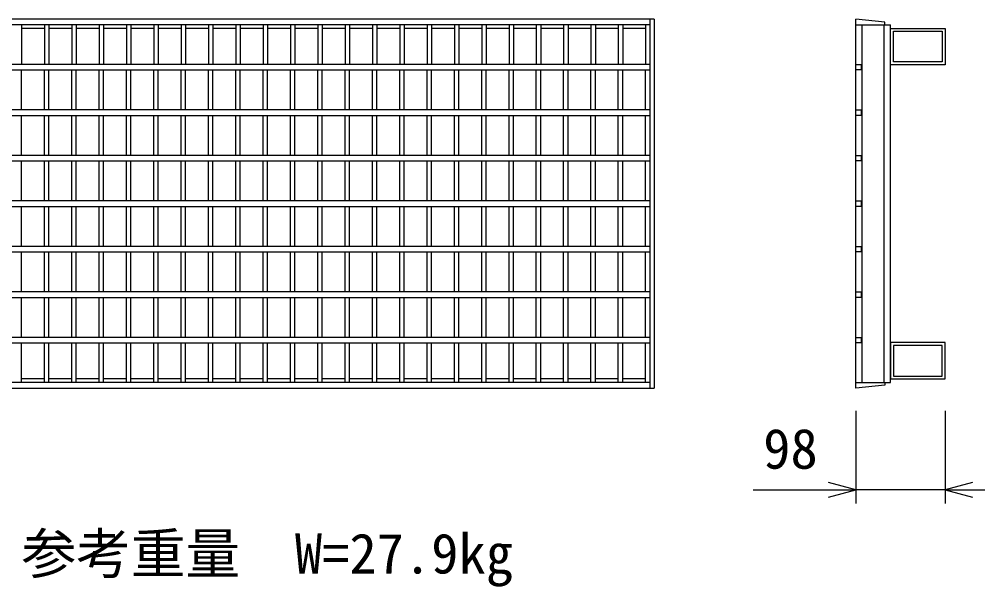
# Model space of a CAD drawing. Units: millimetres, scale not verified. Extents: x -16800 to 16800, y -5940 to 5940.
# Drawn here: x -2897 to -1838, y 1806 to 2429 of the extents above; entities that cross this region are included whole.
import ezdxf
from ezdxf.enums import TextEntityAlignment as Align

# ---------------------------------------------------------------- set-up
doc = ezdxf.new("R2010")
doc.units = ezdxf.units.MM
doc.header["$LTSCALE"] = 20
doc.layers.add('0-0_DIM', color=7, linetype='Continuous', lineweight=25)
doc.layers.add('0-2_HATCH', color=6, linetype='Continuous', lineweight=25)
doc.styles.add('ＭＳ ゴシック', font='')
doc.styles.get('ＭＳ ゴシック').set_extended_font_data('MS Gothic')

msp = doc.modelspace()

# ---------------------------------------------------------------- linework, layer by layer
at = {"layer": '0-0_DIM'}
for p, q in [((-1979.22, 1998.9), (-1979.22, 1897.31)), ((-1881.22, 1998.9), (-1881.22, 1897.31)), ((-2091.83, 1912.31), (-1979.22, 1912.31)), ((-1881.22, 1912.31), (-1979.22, 1912.31)), ((-1881.22, 1912.31), (-1837.75, 1912.31))]:
    msp.add_line(p, q, dxfattribs=at)
for points in [[(-2009.22, 1904.27), (-1979.22, 1912.31), (-2009.22, 1920.35)], [(-1851.22, 1920.35), (-1881.22, 1912.31), (-1851.22, 1904.27)]]:
    msp.add_lwpolyline(points, dxfattribs=at)
at = {"layer": '0-2_HATCH'}
for p, q in [((-2204.88, 2024.12), (-2204.88, 2429.12)), ((-2200.38, 2429.12), (-2200.38, 2024.12)), ((-1979.22, 2024.12), (-1979.22, 2429.12)), ((-2204.88, 2423.12), (-3199.88, 2423.12)), ((-2894.88, 2423.12), (-2894.88, 2379.62)), ((-2869.88, 2419.12), (-2894.88, 2419.12)), ((-2869.88, 2423.12), (-2869.88, 2379.62)), ((-2864.88, 2423.12), (-2864.88, 2379.62)), ((-2839.88, 2419.12), (-2864.88, 2419.12)), ((-2839.88, 2423.12), (-2839.88, 2379.62)), ((-2834.88, 2423.12), (-2834.88, 2379.62)), ((-2809.88, 2419.12), (-2834.88, 2419.12)), ((-2809.88, 2423.12), (-2809.88, 2379.62)), ((-2804.88, 2423.12), (-2804.88, 2379.62)), ((-2779.88, 2419.12), (-2804.88, 2419.12)), ((-2779.88, 2423.12), (-2779.88, 2379.62)), ((-2774.88, 2423.12), (-2774.88, 2379.62)), ((-2749.88, 2419.12), (-2774.88, 2419.12)), ((-2749.88, 2423.12), (-2749.88, 2379.62)), ((-2744.88, 2423.12), (-2744.88, 2379.62)), ((-2719.88, 2419.12), (-2744.88, 2419.12)), ((-2719.88, 2423.12), (-2719.88, 2379.62)), ((-2714.88, 2423.12), (-2714.88, 2379.62)), ((-2689.88, 2419.12), (-2714.88, 2419.12)), ((-2689.88, 2423.12), (-2689.88, 2379.62)), ((-2684.88, 2423.12), (-2684.88, 2379.62)), ((-2659.88, 2419.12), (-2684.88, 2419.12)), ((-2659.88, 2423.12), (-2659.88, 2379.62)), ((-2654.88, 2423.12), (-2654.88, 2379.62)), ((-2629.88, 2419.12), (-2654.88, 2419.12)), ((-2629.88, 2423.12), (-2629.88, 2379.62)), ((-2624.88, 2423.12), (-2624.88, 2379.62)), ((-2599.88, 2419.12), (-2624.88, 2419.12)), ((-2599.88, 2423.12), (-2599.88, 2379.62)), ((-2594.88, 2423.12), (-2594.88, 2379.62)), ((-2569.88, 2419.12), (-2594.88, 2419.12)), ((-2569.88, 2423.12), (-2569.88, 2379.62)), ((-2564.88, 2423.12), (-2564.88, 2379.62)), ((-2539.88, 2419.12), (-2564.88, 2419.12)), ((-2539.88, 2423.12), (-2539.88, 2379.62)), ((-2534.88, 2423.12), (-2534.88, 2379.62)), ((-2509.88, 2419.12), (-2534.88, 2419.12)), ((-2509.88, 2423.12), (-2509.88, 2379.62)), ((-2504.88, 2423.12), (-2504.88, 2379.62)), ((-2479.88, 2419.12), (-2504.88, 2419.12)), ((-2479.88, 2423.12), (-2479.88, 2379.62)), ((-2474.88, 2423.12), (-2474.88, 2379.62)), ((-2449.88, 2419.12), (-2474.88, 2419.12)), ((-2449.88, 2423.12), (-2449.88, 2379.62)), ((-2444.88, 2423.12), (-2444.88, 2379.62)), ((-2419.88, 2419.12), (-2444.88, 2419.12)), ((-2419.88, 2423.12), (-2419.88, 2379.62)), ((-2414.88, 2423.12), (-2414.88, 2379.62)), ((-2389.88, 2419.12), (-2414.88, 2419.12)), ((-2389.88, 2423.12), (-2389.88, 2379.62)), ((-2384.88, 2423.12), (-2384.88, 2379.62)), ((-2359.88, 2419.12), (-2384.88, 2419.12)), ((-2359.88, 2423.12), (-2359.88, 2379.62)), ((-2354.88, 2423.12), (-2354.88, 2379.62)), ((-2329.88, 2419.12), (-2354.88, 2419.12)), ((-2329.88, 2423.12), (-2329.88, 2379.62)), ((-2324.88, 2423.12), (-2324.88, 2379.62)), ((-2299.88, 2419.12), (-2324.88, 2419.12)), ((-2299.88, 2423.12), (-2299.88, 2379.62)), ((-2294.88, 2423.12), (-2294.88, 2379.62)), ((-2269.88, 2419.12), (-2294.88, 2419.12)), ((-2269.88, 2423.12), (-2269.88, 2379.62)), ((-2264.88, 2423.12), (-2264.88, 2379.62)), ((-2239.88, 2419.12), (-2264.88, 2419.12)), ((-2239.88, 2423.12), (-2239.88, 2379.62)), ((-2234.88, 2423.12), (-2234.88, 2379.62)), ((-2209.88, 2419.12), (-2234.88, 2419.12)), ((-2209.88, 2423.12), (-2209.88, 2379.62)), ((-1979.22, 2423.12), (-1941.22, 2423.12)), ((-1972.22, 2030.12), (-1972.22, 2423.12)), ((-1948.22, 2030.12), (-1948.22, 2423.12)), ((-1941.22, 2030.12), (-1941.22, 2423.12)), ((-2204.88, 2379.62), (-3199.88, 2379.62)), ((-3199.88, 2373.62), (-2204.88, 2373.62)), ((-2894.88, 2329.62), (-2894.88, 2373.62)), ((-2869.88, 2329.62), (-2869.88, 2373.62)), ((-2864.88, 2329.62), (-2864.88, 2373.62)), ((-2839.88, 2329.62), (-2839.88, 2373.62)), ((-2834.88, 2329.62), (-2834.88, 2373.62)), ((-2809.88, 2329.62), (-2809.88, 2373.62)), ((-2804.88, 2329.62), (-2804.88, 2373.62)), ((-2779.88, 2329.62), (-2779.88, 2373.62)), ((-2774.88, 2329.62), (-2774.88, 2373.62)), ((-2749.88, 2329.62), (-2749.88, 2373.62)), ((-2744.88, 2329.62), (-2744.88, 2373.62)), ((-2719.88, 2329.62), (-2719.88, 2373.62)), ((-2714.88, 2329.62), (-2714.88, 2373.62)), ((-2689.88, 2329.62), (-2689.88, 2373.62)), ((-2684.88, 2329.62), (-2684.88, 2373.62)), ((-2659.88, 2329.62), (-2659.88, 2373.62)), ((-2654.88, 2329.62), (-2654.88, 2373.62)), ((-2629.88, 2329.62), (-2629.88, 2373.62)), ((-2624.88, 2329.62), (-2624.88, 2373.62)), ((-2599.88, 2329.62), (-2599.88, 2373.62)), ((-2594.88, 2329.62), (-2594.88, 2373.62)), ((-2569.88, 2329.62), (-2569.88, 2373.62)), ((-2564.88, 2329.62), (-2564.88, 2373.62)), ((-2539.88, 2329.62), (-2539.88, 2373.62)), ((-2534.88, 2329.62), (-2534.88, 2373.62)), ((-2509.88, 2329.62), (-2509.88, 2373.62)), ((-2504.88, 2329.62), (-2504.88, 2373.62)), ((-2479.88, 2329.62), (-2479.88, 2373.62)), ((-2474.88, 2329.62), (-2474.88, 2373.62)), ((-2449.88, 2329.62), (-2449.88, 2373.62)), ((-2444.88, 2329.62), (-2444.88, 2373.62)), ((-2419.88, 2329.62), (-2419.88, 2373.62)), ((-2414.88, 2329.62), (-2414.88, 2373.62)), ((-2389.88, 2329.62), (-2389.88, 2373.62)), ((-2384.88, 2329.62), (-2384.88, 2373.62)), ((-2359.88, 2329.62), (-2359.88, 2373.62)), ((-2354.88, 2329.62), (-2354.88, 2373.62)), ((-2329.88, 2329.62), (-2329.88, 2373.62)), ((-2324.88, 2329.62), (-2324.88, 2373.62)), ((-2299.88, 2329.62), (-2299.88, 2373.62)), ((-2294.88, 2329.62), (-2294.88, 2373.62)), ((-2269.88, 2329.62), (-2269.88, 2373.62)), ((-2264.88, 2329.62), (-2264.88, 2373.62)), ((-2239.88, 2329.62), (-2239.88, 2373.62)), ((-2234.88, 2329.62), (-2234.88, 2373.62)), ((-2209.88, 2329.62), (-2209.88, 2373.62)), ((-2204.88, 2329.62), (-3199.88, 2329.62)), ((-3199.88, 2323.62), (-2204.88, 2323.62)), ((-2894.88, 2279.62), (-2894.88, 2323.62)), ((-2869.88, 2279.62), (-2869.88, 2323.62)), ((-2864.88, 2279.62), (-2864.88, 2323.62)), ((-2839.88, 2279.62), (-2839.88, 2323.62)), ((-2834.88, 2279.62), (-2834.88, 2323.62)), ((-2809.88, 2279.62), (-2809.88, 2323.62)), ((-2804.88, 2279.62), (-2804.88, 2323.62)), ((-2779.88, 2279.62), (-2779.88, 2323.62)), ((-2774.88, 2279.62), (-2774.88, 2323.62)), ((-2749.88, 2279.62), (-2749.88, 2323.62)), ((-2744.88, 2279.62), (-2744.88, 2323.62)), ((-2719.88, 2279.62), (-2719.88, 2323.62)), ((-2714.88, 2279.62), (-2714.88, 2323.62)), ((-2689.88, 2279.62), (-2689.88, 2323.62)), ((-2684.88, 2279.62), (-2684.88, 2323.62)), ((-2659.88, 2279.62), (-2659.88, 2323.62)), ((-2654.88, 2279.62), (-2654.88, 2323.62)), ((-2629.88, 2279.62), (-2629.88, 2323.62)), ((-2624.88, 2279.62), (-2624.88, 2323.62)), ((-2599.88, 2279.62), (-2599.88, 2323.62)), ((-2594.88, 2279.62), (-2594.88, 2323.62)), ((-2569.88, 2279.62), (-2569.88, 2323.62)), ((-2564.88, 2279.62), (-2564.88, 2323.62)), ((-2539.88, 2279.62), (-2539.88, 2323.62)), ((-2534.88, 2279.62), (-2534.88, 2323.62)), ((-2509.88, 2279.62), (-2509.88, 2323.62)), ((-2504.88, 2279.62), (-2504.88, 2323.62)), ((-2479.88, 2279.62), (-2479.88, 2323.62)), ((-2474.88, 2279.62), (-2474.88, 2323.62)), ((-2449.88, 2279.62), (-2449.88, 2323.62)), ((-2444.88, 2279.62), (-2444.88, 2323.62)), ((-2419.88, 2279.62), (-2419.88, 2323.62)), ((-2414.88, 2279.62), (-2414.88, 2323.62)), ((-2389.88, 2279.62), (-2389.88, 2323.62)), ((-2384.88, 2279.62), (-2384.88, 2323.62)), ((-2359.88, 2279.62), (-2359.88, 2323.62)), ((-2354.88, 2279.62), (-2354.88, 2323.62)), ((-2329.88, 2279.62), (-2329.88, 2323.62)), ((-2324.88, 2279.62), (-2324.88, 2323.62)), ((-2299.88, 2279.62), (-2299.88, 2323.62)), ((-2294.88, 2279.62), (-2294.88, 2323.62)), ((-2269.88, 2279.62), (-2269.88, 2323.62)), ((-2264.88, 2279.62), (-2264.88, 2323.62)), ((-2239.88, 2279.62), (-2239.88, 2323.62)), ((-2234.88, 2279.62), (-2234.88, 2323.62)), ((-2209.88, 2279.62), (-2209.88, 2323.62)), ((-2204.88, 2279.62), (-3199.88, 2279.62)), ((-3199.88, 2273.62), (-2204.88, 2273.62)), ((-2894.88, 2229.62), (-2894.88, 2273.62)), ((-2869.88, 2229.62), (-2869.88, 2273.62)), ((-2864.88, 2229.62), (-2864.88, 2273.62)), ((-2839.88, 2229.62), (-2839.88, 2273.62)), ((-2834.88, 2229.62), (-2834.88, 2273.62)), ((-2809.88, 2229.62), (-2809.88, 2273.62)), ((-2804.88, 2229.62), (-2804.88, 2273.62)), ((-2779.88, 2229.62), (-2779.88, 2273.62)), ((-2774.88, 2229.62), (-2774.88, 2273.62)), ((-2749.88, 2229.62), (-2749.88, 2273.62)), ((-2744.88, 2229.62), (-2744.88, 2273.62)), ((-2719.88, 2229.62), (-2719.88, 2273.62)), ((-2714.88, 2229.62), (-2714.88, 2273.62)), ((-2689.88, 2229.62), (-2689.88, 2273.62)), ((-2684.88, 2229.62), (-2684.88, 2273.62)), ((-2659.88, 2229.62), (-2659.88, 2273.62)), ((-2654.88, 2229.62), (-2654.88, 2273.62)), ((-2629.88, 2229.62), (-2629.88, 2273.62)), ((-2624.88, 2229.62), (-2624.88, 2273.62)), ((-2599.88, 2229.62), (-2599.88, 2273.62)), ((-2594.88, 2229.62), (-2594.88, 2273.62)), ((-2569.88, 2229.62), (-2569.88, 2273.62)), ((-2564.88, 2229.62), (-2564.88, 2273.62)), ((-2539.88, 2229.62), (-2539.88, 2273.62)), ((-2534.88, 2229.62), (-2534.88, 2273.62)), ((-2509.88, 2229.62), (-2509.88, 2273.62)), ((-2504.88, 2229.62), (-2504.88, 2273.62)), ((-2479.88, 2229.62), (-2479.88, 2273.62)), ((-2474.88, 2229.62), (-2474.88, 2273.62)), ((-2449.88, 2229.62), (-2449.88, 2273.62)), ((-2444.88, 2229.62), (-2444.88, 2273.62)), ((-2419.88, 2229.62), (-2419.88, 2273.62)), ((-2414.88, 2229.62), (-2414.88, 2273.62)), ((-2389.88, 2229.62), (-2389.88, 2273.62)), ((-2384.88, 2229.62), (-2384.88, 2273.62)), ((-2359.88, 2229.62), (-2359.88, 2273.62)), ((-2354.88, 2229.62), (-2354.88, 2273.62)), ((-2329.88, 2229.62), (-2329.88, 2273.62)), ((-2324.88, 2229.62), (-2324.88, 2273.62)), ((-2299.88, 2229.62), (-2299.88, 2273.62)), ((-2294.88, 2229.62), (-2294.88, 2273.62)), ((-2269.88, 2229.62), (-2269.88, 2273.62)), ((-2264.88, 2229.62), (-2264.88, 2273.62)), ((-2239.88, 2229.62), (-2239.88, 2273.62)), ((-2234.88, 2229.62), (-2234.88, 2273.62)), ((-2209.88, 2229.62), (-2209.88, 2273.62)), ((-2204.88, 2229.62), (-3199.88, 2229.62)), ((-3199.88, 2223.62), (-2204.88, 2223.62)), ((-2894.88, 2179.62), (-2894.88, 2223.62)), ((-2869.88, 2179.62), (-2869.88, 2223.62)), ((-2864.88, 2179.62), (-2864.88, 2223.62)), ((-2839.88, 2179.62), (-2839.88, 2223.62)), ((-2834.88, 2179.62), (-2834.88, 2223.62)), ((-2809.88, 2179.62), (-2809.88, 2223.62)), ((-2804.88, 2179.62), (-2804.88, 2223.62)), ((-2779.88, 2179.62), (-2779.88, 2223.62)), ((-2774.88, 2179.62), (-2774.88, 2223.62)), ((-2749.88, 2179.62), (-2749.88, 2223.62)), ((-2744.88, 2179.62), (-2744.88, 2223.62)), ((-2719.88, 2179.62), (-2719.88, 2223.62)), ((-2714.88, 2179.62), (-2714.88, 2223.62)), ((-2689.88, 2179.62), (-2689.88, 2223.62)), ((-2684.88, 2179.62), (-2684.88, 2223.62)), ((-2659.88, 2179.62), (-2659.88, 2223.62)), ((-2654.88, 2179.62), (-2654.88, 2223.62)), ((-2629.88, 2179.62), (-2629.88, 2223.62)), ((-2624.88, 2179.62), (-2624.88, 2223.62)), ((-2599.88, 2179.62), (-2599.88, 2223.62)), ((-2594.88, 2179.62), (-2594.88, 2223.62)), ((-2569.88, 2179.62), (-2569.88, 2223.62)), ((-2564.88, 2179.62), (-2564.88, 2223.62)), ((-2539.88, 2179.62), (-2539.88, 2223.62)), ((-2534.88, 2179.62), (-2534.88, 2223.62)), ((-2509.88, 2179.62), (-2509.88, 2223.62)), ((-2504.88, 2179.62), (-2504.88, 2223.62)), ((-2479.88, 2179.62), (-2479.88, 2223.62)), ((-2474.88, 2179.62), (-2474.88, 2223.62)), ((-2449.88, 2179.62), (-2449.88, 2223.62)), ((-2444.88, 2179.62), (-2444.88, 2223.62)), ((-2419.88, 2179.62), (-2419.88, 2223.62)), ((-2414.88, 2179.62), (-2414.88, 2223.62)), ((-2389.88, 2179.62), (-2389.88, 2223.62)), ((-2384.88, 2179.62), (-2384.88, 2223.62)), ((-2359.88, 2179.62), (-2359.88, 2223.62)), ((-2354.88, 2179.62), (-2354.88, 2223.62)), ((-2329.88, 2179.62), (-2329.88, 2223.62)), ((-2324.88, 2179.62), (-2324.88, 2223.62)), ((-2299.88, 2179.62), (-2299.88, 2223.62)), ((-2294.88, 2179.62), (-2294.88, 2223.62)), ((-2269.88, 2179.62), (-2269.88, 2223.62)), ((-2264.88, 2179.62), (-2264.88, 2223.62)), ((-2239.88, 2179.62), (-2239.88, 2223.62)), ((-2234.88, 2179.62), (-2234.88, 2223.62)), ((-2209.88, 2179.62), (-2209.88, 2223.62)), ((-2204.88, 2179.62), (-3199.88, 2179.62)), ((-3199.88, 2173.62), (-2204.88, 2173.62)), ((-2894.88, 2129.62), (-2894.88, 2173.62)), ((-2869.88, 2129.62), (-2869.88, 2173.62)), ((-2864.88, 2129.62), (-2864.88, 2173.62)), ((-2839.88, 2129.62), (-2839.88, 2173.62)), ((-2834.88, 2129.62), (-2834.88, 2173.62)), ((-2809.88, 2129.62), (-2809.88, 2173.62)), ((-2804.88, 2129.62), (-2804.88, 2173.62)), ((-2779.88, 2129.62), (-2779.88, 2173.62)), ((-2774.88, 2129.62), (-2774.88, 2173.62)), ((-2749.88, 2129.62), (-2749.88, 2173.62)), ((-2744.88, 2129.62), (-2744.88, 2173.62)), ((-2719.88, 2129.62), (-2719.88, 2173.62)), ((-2714.88, 2129.62), (-2714.88, 2173.62)), ((-2689.88, 2129.62), (-2689.88, 2173.62)), ((-2684.88, 2129.62), (-2684.88, 2173.62)), ((-2659.88, 2129.62), (-2659.88, 2173.62)), ((-2654.88, 2129.62), (-2654.88, 2173.62)), ((-2629.88, 2129.62), (-2629.88, 2173.62)), ((-2624.88, 2129.62), (-2624.88, 2173.62)), ((-2599.88, 2129.62), (-2599.88, 2173.62)), ((-2594.88, 2129.62), (-2594.88, 2173.62)), ((-2569.88, 2129.62), (-2569.88, 2173.62)), ((-2564.88, 2129.62), (-2564.88, 2173.62)), ((-2539.88, 2129.62), (-2539.88, 2173.62)), ((-2534.88, 2129.62), (-2534.88, 2173.62)), ((-2509.88, 2129.62), (-2509.88, 2173.62)), ((-2504.88, 2129.62), (-2504.88, 2173.62)), ((-2479.88, 2129.62), (-2479.88, 2173.62)), ((-2474.88, 2129.62), (-2474.88, 2173.62)), ((-2449.88, 2129.62), (-2449.88, 2173.62)), ((-2444.88, 2129.62), (-2444.88, 2173.62)), ((-2419.88, 2129.62), (-2419.88, 2173.62)), ((-2414.88, 2129.62), (-2414.88, 2173.62)), ((-2389.88, 2129.62), (-2389.88, 2173.62)), ((-2384.88, 2129.62), (-2384.88, 2173.62)), ((-2359.88, 2129.62), (-2359.88, 2173.62)), ((-2354.88, 2129.62), (-2354.88, 2173.62)), ((-2329.88, 2129.62), (-2329.88, 2173.62)), ((-2324.88, 2129.62), (-2324.88, 2173.62)), ((-2299.88, 2129.62), (-2299.88, 2173.62)), ((-2294.88, 2129.62), (-2294.88, 2173.62)), ((-2269.88, 2129.62), (-2269.88, 2173.62)), ((-2264.88, 2129.62), (-2264.88, 2173.62)), ((-2239.88, 2129.62), (-2239.88, 2173.62)), ((-2234.88, 2129.62), (-2234.88, 2173.62)), ((-2209.88, 2129.62), (-2209.88, 2173.62)), ((-2204.88, 2129.62), (-3199.88, 2129.62)), ((-3199.88, 2123.62), (-2204.88, 2123.62)), ((-2894.88, 2079.62), (-2894.88, 2123.62)), ((-2869.88, 2079.62), (-2869.88, 2123.62)), ((-2864.88, 2079.62), (-2864.88, 2123.62)), ((-2839.88, 2079.62), (-2839.88, 2123.62)), ((-2834.88, 2079.62), (-2834.88, 2123.62)), ((-2809.88, 2079.62), (-2809.88, 2123.62)), ((-2804.88, 2079.62), (-2804.88, 2123.62)), ((-2779.88, 2079.62), (-2779.88, 2123.62)), ((-2774.88, 2079.62), (-2774.88, 2123.62)), ((-2749.88, 2079.62), (-2749.88, 2123.62)), ((-2744.88, 2079.62), (-2744.88, 2123.62)), ((-2719.88, 2079.62), (-2719.88, 2123.62)), ((-2714.88, 2079.62), (-2714.88, 2123.62)), ((-2689.88, 2079.62), (-2689.88, 2123.62)), ((-2684.88, 2079.62), (-2684.88, 2123.62)), ((-2659.88, 2079.62), (-2659.88, 2123.62)), ((-2654.88, 2079.62), (-2654.88, 2123.62)), ((-2629.88, 2079.62), (-2629.88, 2123.62)), ((-2624.88, 2079.62), (-2624.88, 2123.62)), ((-2599.88, 2079.62), (-2599.88, 2123.62)), ((-2594.88, 2079.62), (-2594.88, 2123.62)), ((-2569.88, 2079.62), (-2569.88, 2123.62)), ((-2564.88, 2079.62), (-2564.88, 2123.62)), ((-2539.88, 2079.62), (-2539.88, 2123.62)), ((-2534.88, 2079.62), (-2534.88, 2123.62)), ((-2509.88, 2079.62), (-2509.88, 2123.62)), ((-2504.88, 2079.62), (-2504.88, 2123.62)), ((-2479.88, 2079.62), (-2479.88, 2123.62)), ((-2474.88, 2079.62), (-2474.88, 2123.62)), ((-2449.88, 2079.62), (-2449.88, 2123.62)), ((-2444.88, 2079.62), (-2444.88, 2123.62)), ((-2419.88, 2079.62), (-2419.88, 2123.62)), ((-2414.88, 2079.62), (-2414.88, 2123.62)), ((-2389.88, 2079.62), (-2389.88, 2123.62)), ((-2384.88, 2079.62), (-2384.88, 2123.62)), ((-2359.88, 2079.62), (-2359.88, 2123.62)), ((-2354.88, 2079.62), (-2354.88, 2123.62)), ((-2329.88, 2079.62), (-2329.88, 2123.62)), ((-2324.88, 2079.62), (-2324.88, 2123.62)), ((-2299.88, 2079.62), (-2299.88, 2123.62)), ((-2294.88, 2079.62), (-2294.88, 2123.62)), ((-2269.88, 2079.62), (-2269.88, 2123.62)), ((-2264.88, 2079.62), (-2264.88, 2123.62)), ((-2239.88, 2079.62), (-2239.88, 2123.62)), ((-2234.88, 2079.62), (-2234.88, 2123.62)), ((-2209.88, 2079.62), (-2209.88, 2123.62)), ((-2204.88, 2079.62), (-3199.88, 2079.62)), ((-3199.88, 2073.62), (-2204.88, 2073.62)), ((-2894.88, 2030.12), (-2894.88, 2073.62)), ((-2869.88, 2030.12), (-2869.88, 2073.62)), ((-2864.88, 2030.12), (-2864.88, 2073.62)), ((-2839.88, 2030.12), (-2839.88, 2073.62)), ((-2834.88, 2030.12), (-2834.88, 2073.62)), ((-2809.88, 2030.12), (-2809.88, 2073.62)), ((-2804.88, 2030.12), (-2804.88, 2073.62)), ((-2779.88, 2030.12), (-2779.88, 2073.62)), ((-2774.88, 2030.12), (-2774.88, 2073.62)), ((-2749.88, 2030.12), (-2749.88, 2073.62)), ((-2744.88, 2030.12), (-2744.88, 2073.62)), ((-2719.88, 2030.12), (-2719.88, 2073.62)), ((-2714.88, 2030.12), (-2714.88, 2073.62)), ((-2689.88, 2030.12), (-2689.88, 2073.62)), ((-2684.88, 2030.12), (-2684.88, 2073.62)), ((-2659.88, 2030.12), (-2659.88, 2073.62)), ((-2654.88, 2030.12), (-2654.88, 2073.62)), ((-2629.88, 2030.12), (-2629.88, 2073.62)), ((-2624.88, 2030.12), (-2624.88, 2073.62)), ((-2599.88, 2030.12), (-2599.88, 2073.62)), ((-2594.88, 2030.12), (-2594.88, 2073.62)), ((-2569.88, 2030.12), (-2569.88, 2073.62)), ((-2564.88, 2030.12), (-2564.88, 2073.62)), ((-2539.88, 2030.12), (-2539.88, 2073.62)), ((-2534.88, 2030.12), (-2534.88, 2073.62)), ((-2509.88, 2030.12), (-2509.88, 2073.62)), ((-2504.88, 2030.12), (-2504.88, 2073.62)), ((-2479.88, 2030.12), (-2479.88, 2073.62)), ((-2474.88, 2030.12), (-2474.88, 2073.62)), ((-2449.88, 2030.12), (-2449.88, 2073.62)), ((-2444.88, 2030.12), (-2444.88, 2073.62)), ((-2419.88, 2030.12), (-2419.88, 2073.62)), ((-2414.88, 2030.12), (-2414.88, 2073.62)), ((-2389.88, 2030.12), (-2389.88, 2073.62)), ((-2384.88, 2030.12), (-2384.88, 2073.62)), ((-2359.88, 2030.12), (-2359.88, 2073.62)), ((-2354.88, 2030.12), (-2354.88, 2073.62)), ((-2329.88, 2030.12), (-2329.88, 2073.62)), ((-2324.88, 2030.12), (-2324.88, 2073.62)), ((-2299.88, 2030.12), (-2299.88, 2073.62)), ((-2294.88, 2030.12), (-2294.88, 2073.62)), ((-2269.88, 2030.12), (-2269.88, 2073.62)), ((-2264.88, 2030.12), (-2264.88, 2073.62)), ((-2239.88, 2030.12), (-2239.88, 2073.62)), ((-2234.88, 2030.12), (-2234.88, 2073.62)), ((-2209.88, 2030.12), (-2209.88, 2073.62)), ((-2204.88, 2030.12), (-3199.88, 2030.12)), ((-2869.88, 2034.12), (-2894.88, 2034.12)), ((-2839.88, 2034.12), (-2864.88, 2034.12)), ((-2809.88, 2034.12), (-2834.88, 2034.12)), ((-2779.88, 2034.12), (-2804.88, 2034.12)), ((-2749.88, 2034.12), (-2774.88, 2034.12)), ((-2719.88, 2034.12), (-2744.88, 2034.12)), ((-2689.88, 2034.12), (-2714.88, 2034.12)), ((-2659.88, 2034.12), (-2684.88, 2034.12)), ((-2629.88, 2034.12), (-2654.88, 2034.12)), ((-2599.88, 2034.12), (-2624.88, 2034.12)), ((-2569.88, 2034.12), (-2594.88, 2034.12)), ((-2539.88, 2034.12), (-2564.88, 2034.12)), ((-2509.88, 2034.12), (-2534.88, 2034.12)), ((-2479.88, 2034.12), (-2504.88, 2034.12)), ((-2449.88, 2034.12), (-2474.88, 2034.12)), ((-2419.88, 2034.12), (-2444.88, 2034.12)), ((-2389.88, 2034.12), (-2414.88, 2034.12)), ((-2359.88, 2034.12), (-2384.88, 2034.12)), ((-2329.88, 2034.12), (-2354.88, 2034.12)), ((-2299.88, 2034.12), (-2324.88, 2034.12)), ((-2269.88, 2034.12), (-2294.88, 2034.12)), ((-2239.88, 2034.12), (-2264.88, 2034.12)), ((-2209.88, 2034.12), (-2234.88, 2034.12)), ((-1979.22, 2030.12), (-1941.22, 2030.12))]:
    msp.add_line(p, q, dxfattribs=at)
for points in [[(-2200.38, 2429.12), (-3204.38, 2429.12), (-3204.38, 2024.12), (-2200.38, 2024.12)], [(-1947.22, 2423.12), (-1947.22, 2426.12), (-1979.22, 2429.12)], [(-1979.22, 2379.62), (-1973.22, 2379.62), (-1973.22, 2373.62), (-1979.22, 2373.62)], [(-1979.22, 2329.62), (-1973.22, 2329.62), (-1973.22, 2323.62), (-1979.22, 2323.62)], [(-1979.22, 2279.62), (-1973.22, 2279.62), (-1973.22, 2273.62), (-1979.22, 2273.62)], [(-1979.22, 2229.62), (-1973.22, 2229.62), (-1973.22, 2223.62), (-1979.22, 2223.62)], [(-1979.22, 2179.62), (-1973.22, 2179.62), (-1973.22, 2173.62), (-1979.22, 2173.62)], [(-1979.22, 2129.62), (-1973.22, 2129.62), (-1973.22, 2123.62), (-1979.22, 2123.62)], [(-1979.22, 2079.62), (-1973.22, 2079.62), (-1973.22, 2073.62), (-1979.22, 2073.62)], [(-1947.22, 2030.12), (-1947.22, 2027.12), (-1979.22, 2024.12)]]:
    msp.add_lwpolyline(points, dxfattribs=at)
for points in [[(-1941.22, 2419.12), (-1881.22, 2419.12), (-1881.22, 2379.12), (-1941.22, 2379.12)], [(-1938.02, 2415.92), (-1884.42, 2415.92), (-1884.42, 2382.32), (-1938.02, 2382.32)], [(-1941.22, 2034.12), (-1881.22, 2034.12), (-1881.22, 2074.12), (-1941.22, 2074.12)], [(-1938.02, 2037.32), (-1884.42, 2037.32), (-1884.42, 2070.92), (-1938.02, 2070.92)]]:
    msp.add_lwpolyline(points, close=True, dxfattribs=at)

# ---------------------------------------------------------------- texts
at = {"layer": '0-0_DIM', "style": 'ＭＳ ゴシック'}
for s, p in [('98', (-2080.85, 1922.31)), ('参考重量\u3000W=27.9kg', (-2894.89, 1807.19))]:
    msp.add_text(s, height=43.99, dxfattribs=at).set_placement(p, align=Align.BOTTOM_LEFT)

doc.saveas('drawing.dxf')
